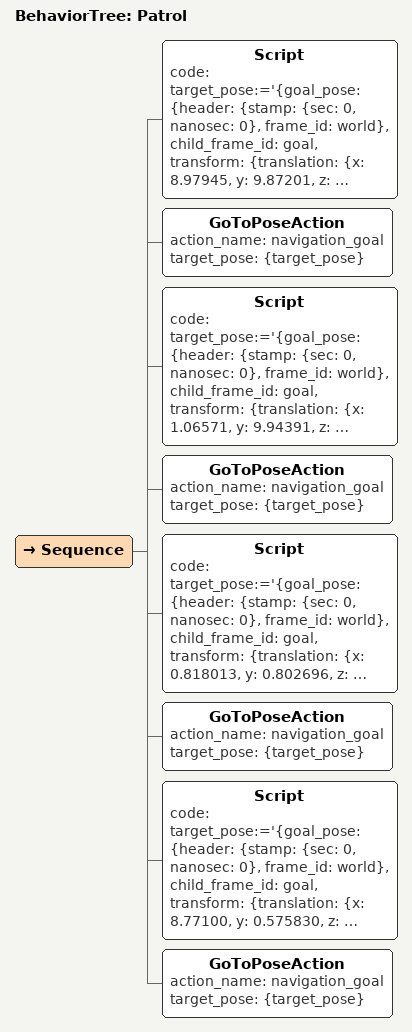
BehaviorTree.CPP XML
<?xml version="1.0" encoding="UTF-8"?>
<root BTCPP_format="4"
      main_tree_to_execute="Patrol">
  <BehaviorTree ID="Patrol">
    <Sequence>
      <Script code="target_pose:=&apos;{goal_pose: {header: {stamp: {sec: 0, nanosec: 0}, frame_id: world}, child_frame_id: goal, transform: {translation: {x: 8.97945, y: 9.87201, z: 0.00000}, rotation: {x: 0.00000, y: 0.00000, z: 0.408508, w: 0.912755}}}}&apos;"/>
      <GoToPoseAction action_name="navigation_goal"
                      target_pose="{target_pose}"/>
      <Script code="target_pose:=&apos;{goal_pose: {header: {stamp: {sec: 0, nanosec: 0}, frame_id: world}, child_frame_id: goal, transform: {translation: {x: 1.06571, y: 9.94391, z: 0.00000}, rotation: {x: 0.00000, y: 0.00000, z: 0.930151, w: 0.367177}}}}&apos;"/>
      <GoToPoseAction action_name="navigation_goal"
                      target_pose="{target_pose}"/>
      <Script code="target_pose:=&apos;{goal_pose: {header: {stamp: {sec: 0, nanosec: 0}, frame_id: world}, child_frame_id: goal, transform: {translation: {x: 0.818013, y: 0.802696, z: 0.00000}, rotation: {x: 0.00000, y: 0.00000, z: -0.920730, w: 0.390200}}}}&apos;"/>
      <GoToPoseAction action_name="navigation_goal"
                      target_pose="{target_pose}"/>
      <Script code="target_pose:=&apos;{goal_pose: {header: {stamp: {sec: 0, nanosec: 0}, frame_id: world}, child_frame_id: goal, transform: {translation: {x: 8.77100, y: 0.575830, z: 0.00000}, rotation: {x: 0.00000, y: 0.00000, z: -0.287293, w: 0.957843}}}}&apos;"/>
      <GoToPoseAction action_name="navigation_goal"
                      target_pose="{target_pose}"/>
    </Sequence>
  </BehaviorTree>
</root>
